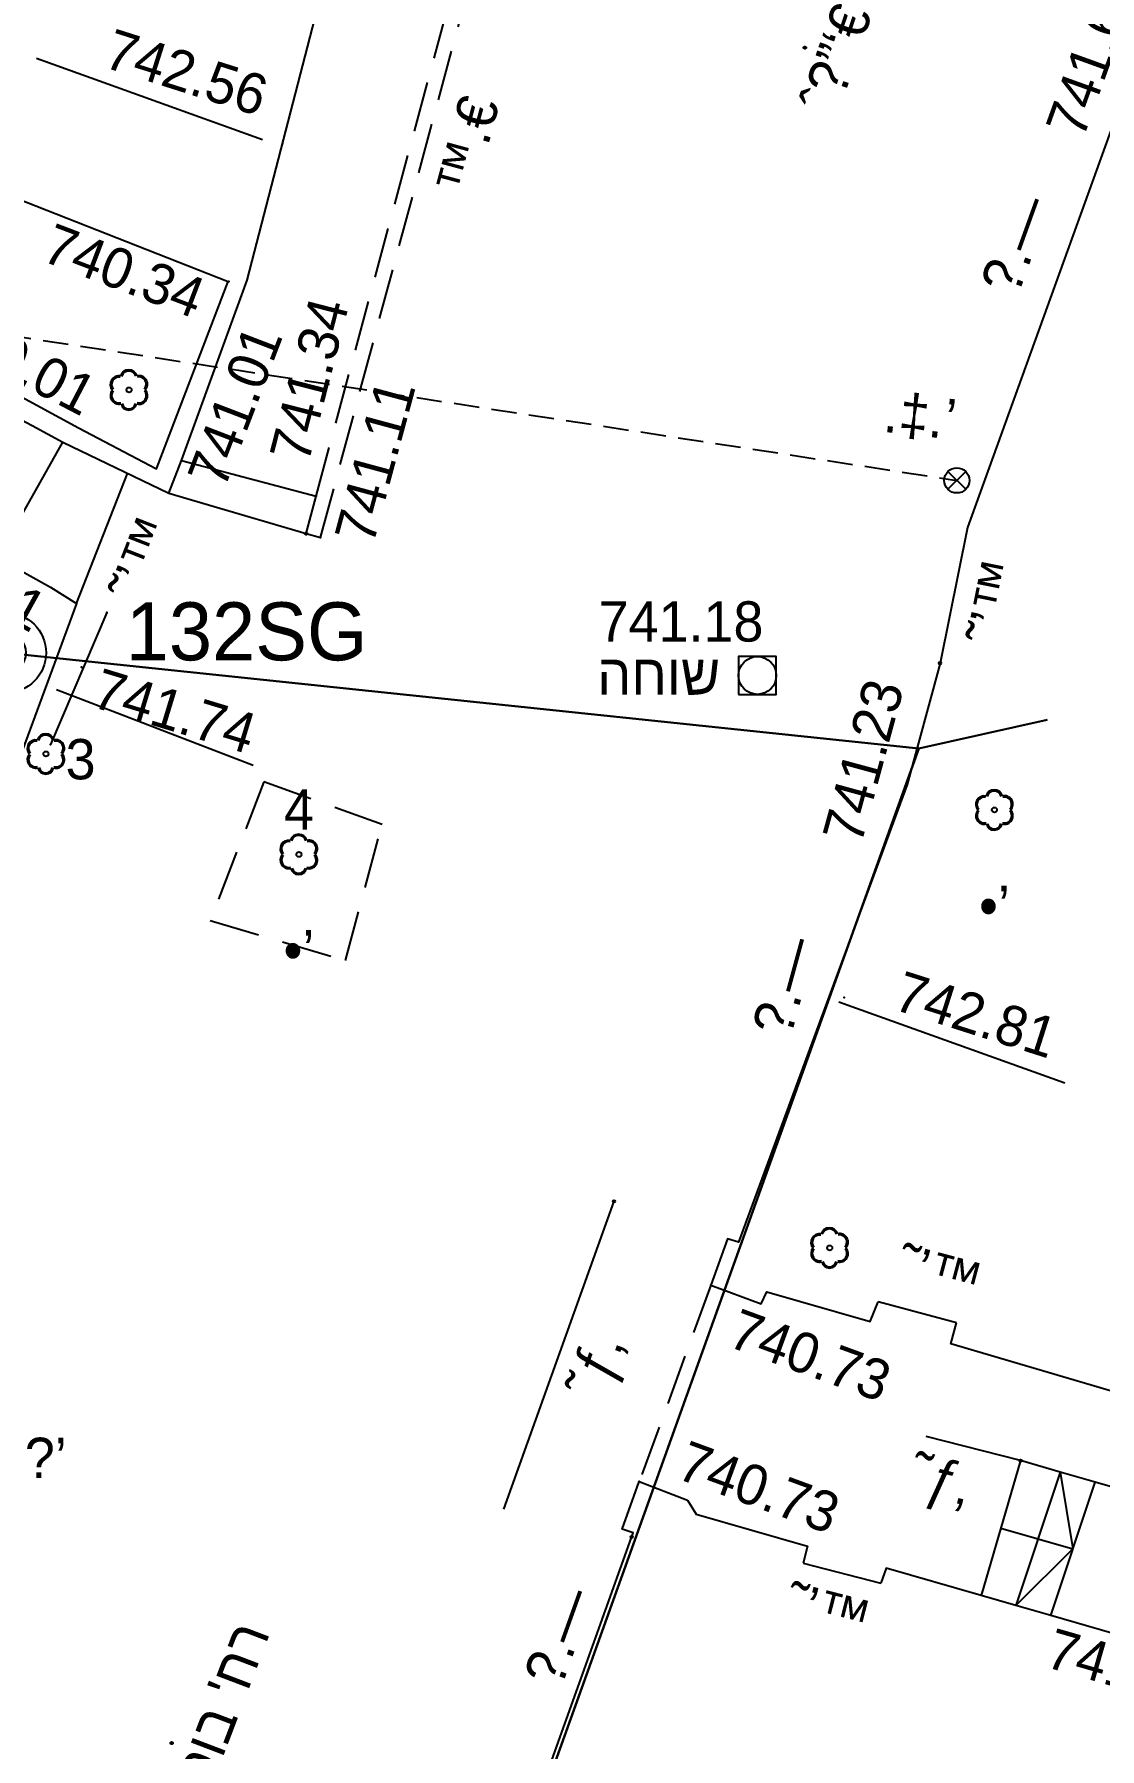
# Model space of a CAD drawing. Extents: x 220180 to 220303, y 630173 to 630265.
# Drawn here: x 220225.94 to 220236.51, y 630227.84 to 630244.85 of the extents above; entities that cross this region are included whole.
import ezdxf
from ezdxf.enums import TextEntityAlignment as Align

# ---------------------------------------------------------------- set-up
doc = ezdxf.new("R2010")
doc.units = 0
doc.linetypes.add('DASHED', pattern=[0.75, 0.5, -0.25])
doc.linetypes.add('DASHED2', pattern=[0.375, 0.25, -0.125])
for name, color, linetype in [('C1602_0', 236, 'Continuous'), ('C1610_0', 3, 'Continuous'), ('M1502', 15, 'Continuous'), ('M2801', 95, 'Continuous'), ('M4402', 30, 'Continuous'), ('M5220', 7, 'Continuous'), ('M6021', 1, 'Continuous'), ('M6252', 1, 'Continuous')]:
    doc.layers.add(name, color=color, linetype=linetype)
for name, color, linetype, lineweight in [('M2401', 14, 'DASHED', 25), ('M2404', 6, 'DASHED', 25), ('M2412', 38, 'Continuous', 25), ('M2601', 3, 'Continuous', 25), ('M2602', 142, 'Continuous', 25), ('M2605', 142, 'Continuous', 25), ('M2612', 64, 'Continuous', 25), ('M2651', 1, 'Continuous', 25)]:
    doc.layers.add(name, color=color, linetype=linetype, lineweight=lineweight)
doc.styles.add('HANIT_TEXT', font='hebtxt')
doc.styles.add('hebtext', font='hebtxt.shx')
doc.styles.add('hebtxt', font='hebtxt.shx')

# ---------------------------------------------------------------- blocks, each defined once
blk = doc.blocks.new('C1610')
for radius in [1, 0.5]:
    blk.add_circle((0, 0, 1), radius)
at = {"color": 255}
blk.add_point((0, 0), dxfattribs=at)
at = {"style": 'hebtext'}
blk.add_attdef('POINT_NAME', text='', height=1.2, dxfattribs=at).set_placement((0, 1.5), align=Align.BOTTOM_CENTER)
blk.add_attdef('MARK_DESC', text='', height=1.2, dxfattribs=at).set_placement((2, 0), align=Align.MIDDLE_LEFT)
at = {"style": 'hebtext', "flags": 1}
for tag, p in [('MARK', (0, -2)), ('CLASS', (0, -3.5)), ('SOURCE', (0, -5)), ('TOPO', (0, -6.5)), ('HEIGHT', (0, -8)), ('COMMENT', (0, -9.5))]:
    blk.add_attdef(tag, text='', height=1, dxfattribs=at).set_placement(p, align=Align.MIDDLE)
blk = doc.blocks.new('M5220_E')
blk.add_lwpolyline([(-0.75, -0.75), (0.75, -0.75), (0.75, 0.75), (-0.75, 0.75)], close=True)
blk.add_circle((0, 0), 0.75)
at = {"style": 'hebtxt'}
for tag, p in [('HEIGHT', (0.568, 2.99)), ('NAME', (0, -2)), ('MARK', (0, -4.011))]:
    blk.add_attdef(tag, text='', height=1.5, dxfattribs=at).set_placement(p, align=Align.TOP_CENTER)
blk.add_attdef('DESC', text='', height=1.5, dxfattribs=at).set_placement((-7.335, 0.588), align=Align.TOP_LEFT)
blk = doc.blocks.new('M2801_E')
blk.add_circle((0, 0), 0.1)
for centre, radius, start, end in [((-0.011, 0.455), 0.345, 16.98879, 163.38726), ((-0.011, 0.455), 0.295, 16.98879, 163.38726), ((-0.404, 0.218), 0.341, 79.54762, 220.66756), ((-0.404, 0.218), 0.291, 79.54762, 220.66756), ((0.398, 0.229), 0.336, 316.98297, 103.51554), ((0.398, 0.229), 0.286, 316.98297, 103.51554), ((-0.401, -0.224), 0.342, 140.07378, 283.84502), ((-0.401, -0.224), 0.292, 140.07378, 283.84502), ((-0.008, -0.48), 0.32, 193.68325, 346.6724), ((-0.008, -0.48), 0.27, 193.68325, 346.6724), ((0.399, -0.231), 0.336, 253.47409, 43.39426), ((0.399, -0.231), 0.286, 253.47409, 43.39426)]:
    blk.add_arc(centre, radius, start, end)
at = {"style": 'HANIT_TEXT'}
blk.add_attdef('NAME', text='', height=1.6, dxfattribs=at).set_placement((0, 0.5), align=Align.BOTTOM_CENTER)
at = {"style": 'HANIT_TEXT', "flags": 1}
for tag, p in [('HEIGHT', (0, -1)), ('DIAMETER', (0, -5)), ('TOP_DIAMETER', (0, -7)), ('TYPE', (0, -9))]:
    blk.add_attdef(tag, text='', height=1.6, dxfattribs=at).set_placement(p, align=Align.TOP_CENTER)
at = {"style": 'HANIT_TEXT'}
blk.add_attdef('MARK', text='', height=1.6, dxfattribs=at).set_placement((0, -3), align=Align.TOP_CENTER)
blk = doc.blocks.new('M6252_S')
for points in [[(0.354, 0.354), (-0.354, -0.354)], [(-0.354, 0.354), (0.354, -0.354)]]:
    blk.add_lwpolyline(points)
blk.add_circle((0, 0), 0.5)
at = {"style": 'HANIT_TEXT'}
blk.add_attdef('NAME', text='', height=1.6, dxfattribs=at).set_placement((0, 0.5), align=Align.BOTTOM_CENTER)
blk.add_attdef('MARK', text='', height=1.6, dxfattribs=at).set_placement((0, -1), align=Align.TOP_CENTER)
at = {"style": 'HANIT_TEXT', "flags": 1}
blk.add_attdef('OWNER', text='', height=1.6, dxfattribs=at).set_placement((0, -3), align=Align.TOP_CENTER)
blk = doc.blocks.new('M1502_P')
blk.add_point((0, 0))
at = {"style": 'HANIT_TEXT', "flags": 1}
blk.add_attdef('NAME', text='', height=1.6, dxfattribs=at).set_placement((0, 0.5), align=Align.BOTTOM_CENTER)
at = {"style": 'HANIT_TEXT'}
blk.add_attdef('HEIGHT', text='', height=1.6, dxfattribs=at).set_placement((0, -1), align=Align.TOP_CENTER)
at = {"style": 'HANIT_TEXT', "flags": 1}
blk.add_attdef('MARK', text='', height=1.6, dxfattribs=at).set_placement((0, -3), align=Align.TOP_CENTER)
blk = doc.blocks.new('M2601_A')
blk.add_circle((0, 0), 0.05)
at = {"style": 'hebtxt'}
blk.add_attdef('MARK', text='', height=1, dxfattribs=at).set_placement((0, 1), align=Align.BOTTOM_CENTER)
blk.add_attdef('DESC', text='', height=1, dxfattribs=at).set_placement((0, -1), align=Align.TOP_CENTER)
blk = doc.blocks.new('M2612_A')
at = {"style": 'hebtxt'}
blk.add_attdef('MARK', text='', height=1, dxfattribs=at).set_placement((0, 0), align=Align.MIDDLE_CENTER)
blk = doc.blocks.new('M2401_A')
blk.add_circle((0, 0), 0.05)
at = {"style": 'hebtxt'}
blk.add_attdef('DESC', text='', height=1, dxfattribs=at).set_placement((-1, -1), align=Align.MIDDLE_RIGHT)
blk.add_attdef('MARK', text='', height=1, dxfattribs=at).set_placement((0, -1), align=Align.MIDDLE_LEFT)
blk = doc.blocks.new('M2404_A')
blk.add_circle((0, 0), 0.05)
at = {"style": 'hebtxt'}
blk.add_attdef('DESC', text='', height=1, dxfattribs=at).set_placement((-1, -1), align=Align.MIDDLE_RIGHT)
blk.add_attdef('MARK', text='', height=1, dxfattribs=at).set_placement((0, -1), align=Align.MIDDLE_LEFT)
blk = doc.blocks.new('M2605_A')
blk.add_circle((0, 0), 0.05)
at = {"style": 'hebtxt'}
blk.add_attdef('MARK', text='', height=1, dxfattribs=at).set_placement((0, -0.75), align=Align.MIDDLE_CENTER)
blk = doc.blocks.new('M4402_E')
for radius in [0.5, 0.45, 0.4, 0.35, 0.3]:
    blk.add_circle((0, 0), radius)
at = {"style": 'hebtxt'}
for tag, p in [('NAME', (0, -1)), ('HEIGHT', (0, -2.5))]:
    blk.add_attdef(tag, text='', height=1, dxfattribs=at).set_placement(p, align=Align.TOP_CENTER)
blk.add_attdef('DESC', text='', height=1, dxfattribs=at).set_placement((-1, -4), align=Align.TOP_RIGHT)
blk.add_attdef('MARK', text='', height=1, dxfattribs=at).set_placement((0, -4), align=Align.TOP_LEFT)
at = {"style": 'hebtxt', "flags": 1}
for tag, p in [('OWNER', (0, -5.5)), ('TYPE', (0, -7))]:
    blk.add_attdef(tag, text='', height=1, dxfattribs=at).set_placement(p, align=Align.TOP_CENTER)

msp = doc.modelspace()

# ---------------------------------------------------------------- linework, layer by layer
at = {"layer": 'C1602_0'}
for points in [[(220214.497, 630253.812), (220210.018, 630244.826), (220207.301, 630237.216), (220210.532, 630216.365), (220211.369, 630214.556), (220213.291, 630212.123), (220219.951, 630217.404), (220221.135, 630225.432), (220225.656, 630238.714), (220234.717, 630237.764), (220227.437, 630217.467), (220223.811, 630207.703)], [(220223.811, 630207.703), (220227.437, 630217.467), (220234.717, 630237.764), (220234.717, 630237.764), (220225.656, 630238.714), (220221.135, 630225.432), (220219.951, 630217.404), (220216.152, 630214.392), (220213.291, 630212.123), (220211.369, 630214.556), (220210.532, 630216.365), (220207.301, 630237.216), (220210.018, 630244.826), (220214.497, 630253.812)], [(220235.993, 630238.05), (220234.717, 630237.764), (220225.656, 630238.714), (220210.018, 630244.826), (220214.497, 630253.812)], [(220229.95, 630216.662), (220227.437, 630217.467), (220234.717, 630237.764), (220235.993, 630238.05)]]:
    msp.add_lwpolyline(points, dxfattribs=at)
at = {"layer": 'M2401'}
for points in [[(220227.684, 630236.056, 740.86), (220229.029, 630235.661, 740.844), (220229.391, 630237.01, 740.961), (220228.218, 630237.434, 741.009), (220227.684, 630236.056, 740.86)], [(220232.653, 630232.438, 740.73), (220231.944, 630230.488, 740.565)]]:
    msp.add_polyline3d(points, dxfattribs=at)
at = {"layer": 'M2404'}
for points in [[(220228.637, 630239.897, 741.11), (220228.737, 630240.269, 741.345), (220230.794, 630247.907, 741.732)], [(220228.637, 630239.897, 741.11), (220228.781, 630239.858, 741.108), (220230.939, 630247.868, 741.703)]]:
    msp.add_polyline3d(points, dxfattribs=at)
at = {"layer": 'M2412'}
for points in [[(220225.574, 630239.657, 740.992), (220226.222, 630240.803, 740.983)], [(220227.399, 630240.624, 741.381), (220228.737, 630240.269, 741.345)], [(220227.274, 630240.298, 741.007), (220227.667, 630240.182, 741.067), (220228.637, 630239.897, 741.11)], [(220235.728, 630230.696, 741.007), (220235.336, 630229.358, 741.009)], [(220236.122, 630230.583, 741.239), (220235.681, 630229.259, 741.241)], [(220236.122, 630230.583, 741.239), (220236.247, 630229.821, 741.472), (220235.681, 630229.259, 741.241)], [(220236.027, 630229.159, 741.473), (220236.467, 630230.483, 741.47)], [(220235.532, 630230.027, 741.008), (220236.247, 630229.821, 741.472)]]:
    msp.add_polyline3d(points, dxfattribs=at)
at = {"layer": 'M2601'}
for points in [[(220231.692, 630233.27, 740.781), (220230.596, 630230.213, 740.475)], [(220235.729, 630230.696, 741.007), (220234.79, 630230.937, 741.01)]]:
    msp.add_polyline3d(points, dxfattribs=at)
at = {"layer": 'M2602'}
msp.add_lwpolyline([(220226.658, 630239.114), (220226.101, 630237.805)], dxfattribs=at)
msp.add_polyline3d([(220238.482, 630229.902, 741.492), (220236.467, 630230.483, 741.47), (220236.122, 630230.583, 741.239), (220235.729, 630230.696, 741.007)], dxfattribs=at)
at = {"layer": 'M2605'}
for points in [[(220223.404, 630244.145, 739.094), (220223.037, 630243.069, 739.179), (220223.037, 630243.069, 739.329), (220223.35, 630242.909, 739.479), (220223.626, 630242.732, 739.629), (220223.957, 630242.479, 739.826), (220224.158, 630242.25, 739.977), (220224.792, 630241.543, 739.991), (220224.792, 630241.543, 740.156), (220225.044, 630241.417, 740.301), (220225.322, 630241.278, 740.479), (220225.615, 630241.131, 740.628), (220225.917, 630240.97, 740.818), (220226.222, 630240.803, 740.983), (220227.274, 630240.298, 741.007), (220227.399, 630240.624, 741.381), (220228.052, 630242.413, 741.503), (220229.541, 630248.167, 741.774)], [(220237.155, 630245.377, 741.606), (220235.202, 630239.959, 741.297)], [(220223.59, 630244.076, 739.747), (220223.282, 630243.169, 739.749), (220223.519, 630243.048, 739.747), (220224.036, 630242.692, 739.845), (220224.35, 630242.336, 739.943), (220224.828, 630241.749, 740.008), (220225.162, 630241.582, 740.226), (220225.775, 630241.275, 740.303), (220226.379, 630240.946, 740.313), (220227.152, 630240.539, 740.317), (220227.865, 630242.4, 740.324)], [(220223.59, 630244.076, 739.747), (220224.784, 630243.608, 739.988), (220225.253, 630243.424, 740.311), (220227.865, 630242.4, 740.335)], [(220225.574, 630239.657, 740.992), (220226.099, 630239.365, 740.998), (220226.359, 630239.202, 741.007), (220225.749, 630237.553, 740.948)], [(220234.929, 630238.611, 741.228), (220234.601, 630237.408, 741.159), (220232.927, 630232.865, 740.795), (220232.818, 630232.899, 740.759), (220232.653, 630232.438, 740.73), (220233.155, 630232.254, 740.861), (220233.21, 630232.372, 740.86), (220234.236, 630232.076, 740.966), (220234.316, 630232.272, 740.965)], [(220238.766, 630230.756, 741.49), (220235.036, 630231.856, 741.001), (220235.092, 630232.065, 740.997)], [(220236.668, 630218.625, 739.083), (220228.639, 630220.907, 739.998), (220231.883, 630229.98, 740.479), (220231.773, 630230.017, 740.48), (220231.944, 630230.488, 740.565), (220231.944, 630230.488, 740.768), (220232.422, 630230.305, 740.859), (220232.507, 630230.166, 740.875), (220233.615, 630229.848, 741.023), (220233.571, 630229.678, 741.018)], [(220238.041, 630228.578, 741.495), (220236.027, 630229.159, 741.473), (220235.681, 630229.259, 741.241), (220235.336, 630229.358, 741.009), (220234.394, 630229.63, 741.007), (220234.34, 630229.481, 741.008)]]:
    msp.add_polyline3d(points, dxfattribs=at)
at = {"layer": 'M2612'}
for points in [[(220226.359, 630239.202, 741.007), (220226.863, 630240.495, 740.998)], [(220235.202, 630239.959, 741.297), (220234.929, 630238.611, 741.228)], [(220235.092, 630232.065, 740.997), (220234.316, 630232.272, 740.965)], [(220233.571, 630229.678, 741.018), (220234.34, 630229.481, 741.008)]]:
    msp.add_polyline3d(points, dxfattribs=at)
at = {"layer": 'M2651'}
for points, elevation in [([(220228.205, 630243.806), (220225.962, 630244.612)], 742.563), ([(220236.166, 630234.441), (220233.923, 630235.247)], 742.813)]:
    msp.add_lwpolyline(points, dxfattribs=dict(at, elevation=elevation))
msp.add_lwpolyline([(220228.112, 630237.596), (220226.16, 630238.347)], dxfattribs=at)
at = {"layer": 'M6021', "linetype": 'DASHED2'}
msp.add_lwpolyline([(220204.739, 630222.639), (220205.567, 630226.959), (220212.314, 630243.918), (220235.095, 630240.425)], dxfattribs=at)

# ---------------------------------------------------------------- block references
at = {"layer": 'C1610_0'}
ref = msp.add_blockref('C1610', (220225.656, 630238.714, 10), dxfattribs=dict(at, xscale=0.4, yscale=0.4, zscale=0.4))
ref.add_attrib('POINT_NAME', '132SG', dxfattribs={"layer": '0', "height": 0.576, "style": 'hebtxt'}).set_placement((220228.046, 630238.466, 2), align=Align.BOTTOM_CENTER)
at = {"layer": 'M1502'}
ref = msp.add_blockref('M1502_P', (220237.155, 630245.377, 741.606), dxfattribs=dict(at, xscale=0.25, yscale=0.25, zscale=0.25, rotation=70.1775354297678))
ref.add_attrib('HEIGHT', '741.61', dxfattribs={"layer": '0', "height": 0.4, "rotation": 70.1775, "style": 'HANIT_TEXT'}).set_placement((220236.248, 630244.709, 741.606), align=Align.TOP_CENTER)
ref = msp.add_blockref('M1502_P', (220227.871, 630242.398, 740.335), dxfattribs=dict(at, xscale=0.25, yscale=0.25, zscale=0.25, rotation=69.03405889110591))
ref.add_attrib('HEIGHT', '740.34', dxfattribs={"layer": '0', "height": 0.4, "rotation": 339.1524, "style": 'HANIT_TEXT'}).set_placement((220226.903, 630242.694, 740.335), align=Align.TOP_CENTER)
ref = msp.add_blockref('M1502_P', (220224.828, 630241.749, 740.008), dxfattribs=dict(at, xscale=0.25, yscale=0.25, zscale=0.25, rotation=69.03405888675334))
ref.add_attrib('HEIGHT', '740.01', dxfattribs={"layer": '0', "height": 0.4, "rotation": 332.4278, "style": 'HANIT_TEXT'}).set_placement((220225.871, 630241.789, 740.008), align=Align.TOP_CENTER)
ref = msp.add_blockref('M1502_P', (220228.737, 630240.269, 741.345), dxfattribs=dict(at, xscale=0.25, yscale=0.25, zscale=0.25, rotation=344.9262034932266))
ref.add_attrib('HEIGHT', '741.34', dxfattribs={"layer": '0', "height": 0.4, "rotation": 75.6007, "style": 'HANIT_TEXT'}).set_placement((220228.474, 630241.474, 741.345), align=Align.TOP_CENTER)
ref = msp.add_blockref('M1502_P', (220227.274, 630240.298, 741.007), dxfattribs=dict(at, xscale=0.25, yscale=0.25, zscale=0.25, rotation=69.03405888675334))
ref.add_attrib('HEIGHT', '741.01', dxfattribs={"layer": '0', "height": 0.4, "rotation": 69.0341, "style": 'HANIT_TEXT'}).set_placement((220227.744, 630241.235, 741.007), align=Align.TOP_CENTER)
ref = msp.add_blockref('M1502_P', (220228.781, 630239.858, 741.108), dxfattribs=dict(at, xscale=0.25, yscale=0.25, zscale=0.25, rotation=74.92620347612021))
ref.add_attrib('HEIGHT', '741.11', dxfattribs={"layer": '0', "height": 0.4, "rotation": 74.9262, "style": 'HANIT_TEXT'}).set_placement((220229.128, 630240.667, 741.108), align=Align.TOP_CENTER)
ref = msp.add_blockref('M1502_P', (220226.359, 630239.202, 741.007), dxfattribs=dict(at, xscale=0.25, yscale=0.25, zscale=0.25, rotation=330.8749100123768))
ref.add_attrib('HEIGHT', '741.01', dxfattribs={"layer": '0', "height": 0.4, "rotation": 330.8749, "style": 'HANIT_TEXT'}).set_placement((220225.388, 630239.655, 741.007), align=Align.TOP_CENTER)
at = {"layer": 'M1502', "xscale": 0.25, "yscale": 0.25, "zscale": 0.25}
for p in [(220226.658, 630239.114, 740.957), (220226.101, 630237.805, 740.873)]:
    msp.add_blockref('M1502_P', p, dxfattribs=at)
at = {"layer": 'M1502'}
ref = msp.add_blockref('M1502_P', (220234.929, 630238.611, 741.228), dxfattribs=dict(at, xscale=0.25, yscale=0.25, zscale=0.25, rotation=74.74891138560147))
ref.add_attrib('HEIGHT', '741.23', dxfattribs={"layer": '0', "height": 0.4, "rotation": 74.7489, "style": 'HANIT_TEXT'}).set_placement((220233.973, 630237.692, 741.228), align=Align.TOP_CENTER)
ref = msp.add_blockref('M1502_P', (220232.653, 630232.438, 740.73), dxfattribs=dict(at, xscale=0.25, yscale=0.25, zscale=0.25, rotation=339.8704041079808))
ref.add_attrib('HEIGHT', '740.73', dxfattribs={"layer": '0', "height": 0.4, "rotation": 339.8704, "style": 'HANIT_TEXT'}).set_placement((220233.711, 630231.931, 740.73), align=Align.TOP_CENTER)
ref = msp.add_blockref('M1502_P', (220231.944, 630230.488, 740.73), dxfattribs=dict(at, xscale=0.25, yscale=0.25, zscale=0.25, rotation=339.8704041079808))
ref.add_attrib('HEIGHT', '740.73', dxfattribs={"layer": '0', "height": 0.4, "rotation": 339.8704, "style": 'HANIT_TEXT'}).set_placement((220233.201, 630230.621, 740.73), align=Align.TOP_CENTER)
ref = msp.add_blockref('M1502_P', (220238.041, 630228.578, 741.495), dxfattribs=dict(at, xscale=0.25, yscale=0.25, zscale=0.25, rotation=343.914799893076))
ref.add_attrib('HEIGHT', '741.49', dxfattribs={"layer": '0', "height": 0.4, "rotation": 343.9148, "style": 'HANIT_TEXT'}).set_placement((220236.853, 630228.812, 741.495), align=Align.TOP_CENTER)
at = {"layer": 'M2401'}
ref = msp.add_blockref('M2401_A', (220233.587, 630244.72, 741.508), dxfattribs=dict(at, xscale=0.25, yscale=0.25, zscale=0.25, rotation=71.10541715777336))
ref.add_attrib('MARK', 'ˆ\x8c”‘€', dxfattribs={"layer": '0', "height": 0.4, "rotation": 71.1054, "style": 'HANIT_TEXT'}).set_placement((220233.706, 630244.68, 741.508), align=Align.TOP_CENTER)
ref = msp.add_blockref('M2401_A', (220227.303, 630227.893, 740.371), dxfattribs=dict(at, xscale=0.25, yscale=0.25, zscale=0.25, rotation=69.15836544476886))
ref.add_attrib('MARK', "יאנתסוב 'חר", dxfattribs={"layer": '0', "height": 0.4, "rotation": 69.1584, "style": 'HANIT_TEXT'}).set_placement((220227.42, 630227.848, 740.371), align=Align.TOP_CENTER)
at = {"layer": 'M2404'}
ref = msp.add_blockref('M2404_A', (220228.637, 630239.897, 741.11), dxfattribs=dict(at, xscale=0.25, yscale=0.25, zscale=0.25, rotation=74.92620347612021))
ref.add_attrib('MARK', '™.€', dxfattribs={"layer": '0', "height": 0.4, "rotation": 74.9262, "style": 'HANIT_TEXT'}).set_placement((220230.044, 630243.796, 741.11), align=Align.TOP_CENTER)
at = {"layer": 'M2601'}
ref = msp.add_blockref('M2601_A', (220231.692, 630233.27, 740.781), dxfattribs=dict(at, xscale=0.25, yscale=0.25, zscale=0.25, rotation=70.27487520913807))
ref.add_attrib('MARK', '˜ƒ‚', dxfattribs={"layer": '0', "height": 0.4, "rotation": 70.2749, "style": 'HANIT_TEXT'}).set_placement((220231.308, 630231.709, 740.781), align=Align.TOP_CENTER)
ref = msp.add_blockref('M2601_A', (220235.729, 630230.696, 741.007), dxfattribs=dict(at, xscale=0.25, yscale=0.25, zscale=0.25, rotation=345.6216239124567))
ref.add_attrib('MARK', '˜ƒ‚', dxfattribs={"layer": '0', "height": 0.4, "rotation": 345.6216, "style": 'HANIT_TEXT'}).set_placement((220234.99, 630230.712, 741.007), align=Align.TOP_CENTER)
at = {"layer": 'M2605'}
ref = msp.add_blockref('M2605_A', (220237.155, 630245.377, 741.606), dxfattribs=dict(at, xscale=0.25, yscale=0.25, zscale=0.25, rotation=70.1775354297678))
ref.add_attrib('MARK', ' \x81.—', dxfattribs={"layer": '0', "height": 0.4, "rotation": 70.1775, "style": 'HANIT_TEXT'}).set_placement((220235.463, 630242.77, 741.606), align=Align.TOP_CENTER)
ref = msp.add_blockref('M2605_A', (220234.929, 630238.611, 741.228), dxfattribs=dict(at, xscale=0.25, yscale=0.25, zscale=0.25, rotation=74.74891138560147))
ref.add_attrib('MARK', ' \x81.—', dxfattribs={"layer": '0', "height": 0.4, "rotation": 74.7489, "style": 'HANIT_TEXT'}).set_placement((220233.168, 630235.392, 741.228), align=Align.TOP_CENTER)
ref = msp.add_blockref('M2605_A', (220231.868, 630229.938, 740.477), dxfattribs=dict(at, xscale=0.25, yscale=0.25, zscale=0.25, rotation=70.3227534348532))
ref.add_attrib('MARK', ' \x81.—', dxfattribs={"layer": '0', "height": 0.4, "rotation": 70.3228, "style": 'HANIT_TEXT'}).set_placement((220230.93, 630228.954, 740.477), align=Align.TOP_CENTER)
at = {"layer": 'M2612'}
ref = msp.add_blockref('M2612_A', (220226.359, 630239.202, 741.007), dxfattribs=dict(at, xscale=0.25, yscale=0.25, zscale=0.25, rotation=68.67778743547123))
ref.add_attrib('MARK', '˜’™', dxfattribs={"layer": '0', "height": 0.4, "rotation": 68.6778, "style": 'HANIT_TEXT'}).set_placement((220226.823, 630239.725, 741.007), align=Align.TOP_CENTER)
ref = msp.add_blockref('M2612_A', (220235.202, 630239.959, 741.297), dxfattribs=dict(at, xscale=0.25, yscale=0.25, zscale=0.25, rotation=78.55117884208745))
ref.add_attrib('MARK', '˜’™', dxfattribs={"layer": '0', "height": 0.4, "rotation": 78.5512, "style": 'HANIT_TEXT'}).set_placement((220235.272, 630239.267, 741.297), align=Align.TOP_CENTER)
ref = msp.add_blockref('M2612_A', (220235.092, 630232.065, 740.997), dxfattribs=dict(at, xscale=0.25, yscale=0.25, zscale=0.25, rotation=345.0832950629101))
ref.add_attrib('MARK', '˜’™', dxfattribs={"layer": '0', "height": 0.4, "rotation": 345.0833, "style": 'HANIT_TEXT'}).set_placement((220234.979, 630232.747, 740.997), align=Align.TOP_CENTER)
ref = msp.add_blockref('M2612_A', (220233.571, 630229.678, 741.018), dxfattribs=dict(at, xscale=0.25, yscale=0.25, zscale=0.25, rotation=345.6466121558565))
ref.add_attrib('MARK', '˜’™', dxfattribs={"layer": '0', "height": 0.4, "rotation": 345.6466, "style": 'HANIT_TEXT'}).set_placement((220233.87, 630229.393, 741.018), align=Align.TOP_CENTER)
at = {"layer": 'M2651', "linetype": 'Continuous'}
ref = msp.add_blockref('M1502_P', (220228.402, 630243.766, 742.564), dxfattribs=dict(at, xscale=0.2499999999999998, yscale=0.2499999999999998, zscale=0.2499999999999998, rotation=349.9249004709449))
ref.add_attrib('HEIGHT', '742.56', dxfattribs={"layer": '0', "height": 0.4, "rotation": 342.3716, "style": 'HANIT_TEXT'}).set_placement((220227.511, 630244.666, 742.648), align=Align.TOP_CENTER)
at = {"layer": 'M2651'}
ref = msp.add_blockref('M1502_P', (220226.409, 630238.573, 741.74), dxfattribs=dict(at, xscale=0.25, yscale=0.25, zscale=0.25))
ref.add_attrib('HEIGHT', '741.74', dxfattribs={"layer": '0', "height": 0.4, "rotation": 343.0879, "style": 'HANIT_TEXT'}).set_placement((220227.392, 630238.328, 741.74), align=Align.TOP_CENTER)
at = {"layer": 'M2651', "linetype": 'Continuous'}
ref = msp.add_blockref('M1502_P', (220233.977, 630235.294, 742.814), dxfattribs=dict(at, xscale=0.2499999999999998, yscale=0.2499999999999998, zscale=0.2499999999999998, rotation=349.9249004709449))
ref.add_attrib('HEIGHT', '742.81', dxfattribs={"layer": '0', "height": 0.4, "rotation": 342.3716, "style": 'HANIT_TEXT'}).set_placement((220235.349, 630235.314, 742.898), align=Align.TOP_CENTER)
at = {"layer": 'M2801', "xscale": 0.25, "yscale": 0.25, "zscale": 0.25}
for p in [(220226.88, 630241.323), (220233.834, 630232.808)]:
    msp.add_blockref('M2801_E', p, dxfattribs=at)
at = {"layer": 'M2801'}
ref = msp.add_blockref('M2801_E', (220226.055, 630237.71), dxfattribs=dict(at, xscale=0.25, yscale=0.25, zscale=0.25))
ref.add_attrib('NAME', '3', dxfattribs={"layer": '0', "height": 0.4, "style": 'HANIT_TEXT'}).set_placement((220226.399, 630237.338), align=Align.BOTTOM_CENTER)
at = {"layer": 'M2801', "xscale": 0.25, "yscale": 0.25, "zscale": 0.25}
for p, values in [((220228.566, 630236.713), {'NAME': '4', 'MARK': '•’'}), ((220235.469, 630237.154), {'MARK': '•’'})]:
    msp.add_blockref('M2801_E', p, dxfattribs=at).add_auto_attribs(values)
at = {"layer": 'M4402'}
ref = msp.add_blockref('M4402_E', (220224.82, 630231.249, 740.336), dxfattribs=dict(at, xscale=0.25, yscale=0.25, zscale=0.25))
ref.add_attrib('HEIGHT', '740.34', dxfattribs={"layer": '0', "height": 0.4, "style": 'HANIT_TEXT'}).set_placement((220223.565, 630231.649, 740.336), align=Align.TOP_CENTER)
ref.add_attrib('MARK', '„˜…€\x9a ƒ…\x8e’', dxfattribs={"layer": '0', "height": 0.4, "style": 'HANIT_TEXT'}).set_placement((220224.82, 630230.924, 740.336), align=Align.TOP_CENTER)
at = {"layer": 'M5220'}
ref = msp.add_blockref('M5220_E', (220233.116, 630238.489, 741.176), dxfattribs=dict(at, xscale=0.25, yscale=0.25, zscale=0.25))
ref.add_attrib('HEIGHT', '741.18', dxfattribs={"layer": '0', "height": 0.4, "rotation": 360, "style": 'hebtxt'}).set_placement((220232.358, 630239.225, 741.129), align=Align.TOP_CENTER)
ref.add_attrib('MARK', 'החוש', dxfattribs={"layer": '0', "height": 0.4, "rotation": 360, "style": 'hebtxt'}).set_placement((220232.137, 630238.698, 741.209), align=Align.TOP_CENTER)
at = {"layer": 'M6252', "ltscale": 0.2}
ref = msp.add_blockref('M6252_S', (220235.095, 630240.425, 741.313), dxfattribs=dict(at, xscale=0.25, yscale=0.25, zscale=0.25))
ref.add_attrib('MARK', '.‡.’', dxfattribs={"layer": '0', "height": 0.4, "rotation": 353.5835, "style": 'HANIT_TEXT'}).set_placement((220234.755, 630241.266, 741.355), align=Align.TOP_CENTER)

doc.saveas('drawing.dxf')
